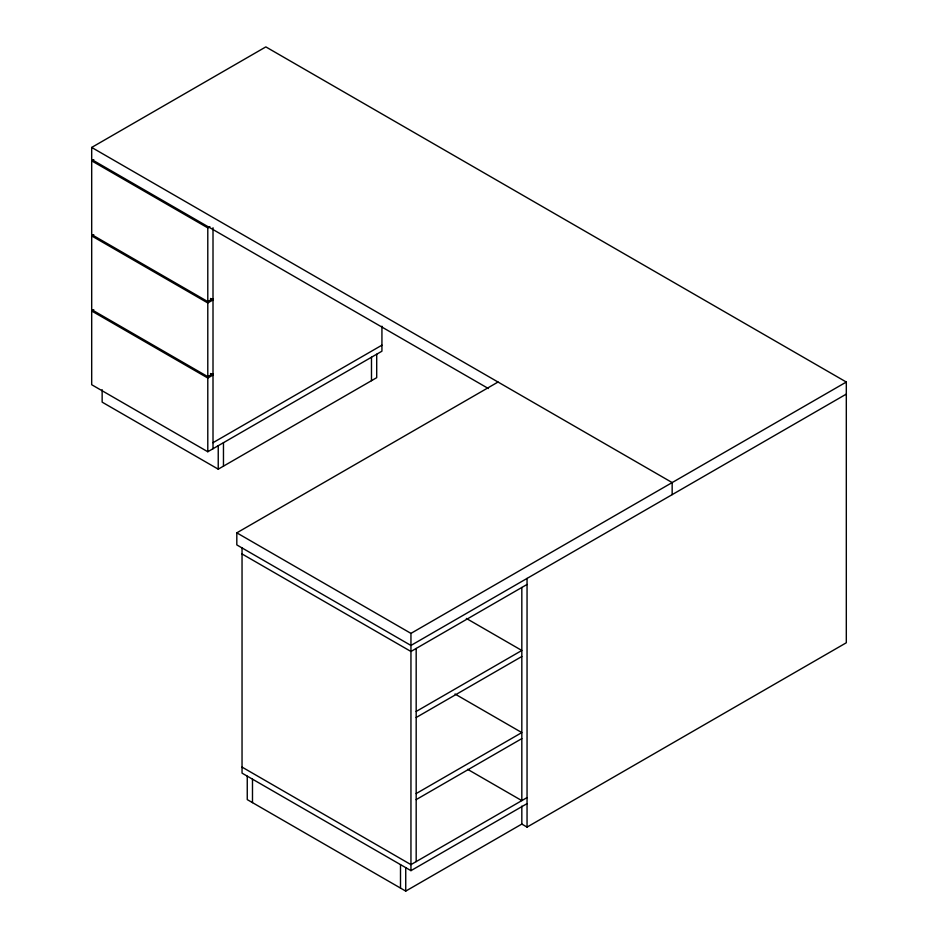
<?xml version="1.0" encoding="UTF-8"?>
<svg xmlns="http://www.w3.org/2000/svg" width="938" height="938" viewBox="0 0 938 938"><rect width="100%" height="100%" fill="white"/><g stroke="black" fill="none" stroke-linecap="round" stroke-linejoin="round"><path stroke-width="1.41" d="M488.393 388.531L91.69 159.507L91.69 147.442L265.841 46.9L846.311 382.036L846.311 642.765L527.05 827.093L521.821 824.068L405.732 891.1L247.257 799.61L247.257 776.148M213.008 298.589L207.79 301.602L91.69 234.57L91.69 160.844L93.788 159.636M213.008 373.652L207.79 376.677L91.69 309.646L91.69 235.919L93.788 234.711M91.69 160.844L207.79 227.875L209.878 226.668M381.93 326.19L381.93 351.199L207.79 451.741L91.69 384.721L91.69 310.982L93.788 309.774M91.69 235.919L207.79 302.939L213.008 299.926L210.487 298.472M91.69 310.982L207.79 378.014L213.008 375.001L210.487 373.535M213.008 442.689L381.93 345.172M102.148 389.727L102.148 402.144L218.237 469.164L376.701 377.674L376.701 354.224M846.311 394.101L410.95 645.45L236.81 544.908L236.81 532.843L498.019 382.036M236.81 532.843L410.95 633.385L846.311 382.036M527.05 584.456L410.95 651.476L242.039 553.959M416.179 711.461L521.821 650.468L466.362 618.447M416.179 717.5L521.821 656.506M416.179 793.571L521.821 732.578L455.012 694.014M416.179 799.61L521.821 738.616M527.05 797.593L410.95 864.625L242.039 767.096M242.039 547.921L242.039 773.135L410.95 870.652L527.05 803.632M91.69 147.442L672.159 482.566L672.159 494.631M467.616 769.324L521.821 800.618L521.821 587.469M527.05 578.418L527.05 827.093M521.821 806.129L521.821 824.068M416.179 648.463L416.179 861.612M410.95 633.385L410.95 870.652M405.732 867.638L405.732 891.1M400.503 864.625L400.503 888.087M371.483 357.237L371.483 380.699M252.486 779.161L252.486 802.623M223.467 442.689L223.467 466.151M218.237 445.714L218.237 469.164M213.008 227.746L213.008 448.727M207.79 227.875L207.79 301.602M207.79 302.939L207.79 376.677M207.79 378.014L207.79 451.741"/></g></svg>
